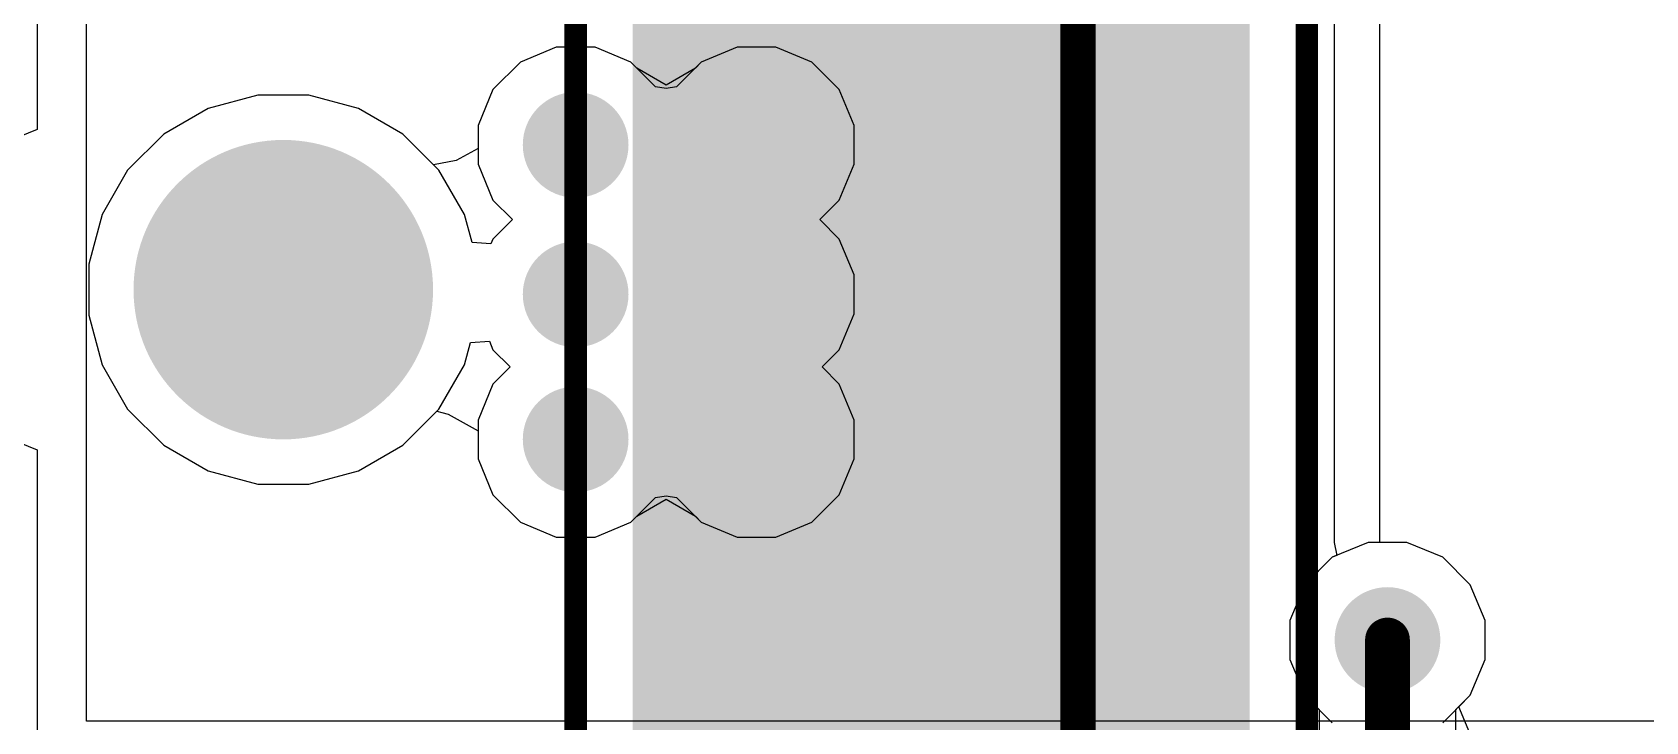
# Model space of a CAD drawing. Header units: inches. Extents: x -0.01 to 2.44, y -0.01 to 2.26.
# Drawn here: x 0.3489 to 0.7094, y 1.5954 to 1.7495 of the extents above; entities that cross this region are included whole.
import ezdxf

# ---------------------------------------------------------------- set-up
doc = ezdxf.new("R2010")
doc.units = ezdxf.units.IN
doc.header["$MEASUREMENT"] = 0
for name, color, linetype in [('Bottom Layer', 5, 'Continuous'), ('Bottom Overlay', 54, 'Continuous'), ('Bottom Paste', 16, 'Continuous'), ('Bottom Solder', 6, 'Continuous'), ('GROUND', 16, 'Continuous'), ('Multi-Layer', 9, 'Continuous'), ('Pad Holes', 156, 'Continuous'), ('POWER', 76, 'Continuous'), ('SIGNAL1', 90, 'Continuous'), ('SIGNAL2', 156, 'Continuous'), ('Top Layer', 1, 'Continuous'), ('Top Overlay', 2, 'Continuous'), ('Top Solder', 216, 'Continuous'), ('Via Holes', 16, 'Continuous')]:
    doc.layers.add(name, color=color, linetype=linetype)

# ---------------------------------------------------------------- blocks, each defined once
blk = doc.blocks.new('25336NA_35')
at = {"layer": 'Bottom Layer'}
h = blk.add_hatch(color=5, dxfattribs=at)
edge = h.paths.add_edge_path()
edge.add_arc((-0.1, 0.04528), 0.03346, 0, 360)
at = {"layer": 'Bottom Solder'}
h = blk.add_hatch(color=6, dxfattribs=at)
edge = h.paths.add_edge_path()
edge.add_arc((-0.1, 0.04528), 0.03346, 0, 360)
at = {"layer": 'GROUND'}
h = blk.add_hatch(color=16, dxfattribs=at)
edge = h.paths.add_edge_path()
edge.add_arc((-0.1, 0.04528), 0.03346, 0, 360)
at = {"layer": 'Multi-Layer'}
h = blk.add_hatch(color=9, dxfattribs=at)
edge = h.paths.add_edge_path()
edge.add_arc((-0.1, 0.04528), 0.03346, 0, 360)
at = {"layer": 'Pad Holes'}
h = blk.add_hatch(color=7, dxfattribs=at)
edge = h.paths.add_edge_path()
edge.add_arc((-0.1, 0.04528), 0.02165, 0, 360)
at = {"layer": 'POWER'}
h = blk.add_hatch(color=76, dxfattribs=at)
edge = h.paths.add_edge_path()
edge.add_arc((-0.1, 0.04528), 0.03346, 0, 360)
at = {"layer": 'SIGNAL1'}
h = blk.add_hatch(color=90, dxfattribs=at)
edge = h.paths.add_edge_path()
edge.add_arc((-0.1, 0.04528), 0.03346, 0, 360)
at = {"layer": 'SIGNAL2'}
h = blk.add_hatch(color=156, dxfattribs=at)
edge = h.paths.add_edge_path()
edge.add_arc((-0.1, 0.04528), 0.03346, 0, 360)
at = {"layer": 'Top Layer'}
h = blk.add_hatch(color=1, dxfattribs=at)
edge = h.paths.add_edge_path()
edge.add_arc((-0.1, 0.04528), 0.03346, 0, 360)
at = {"layer": 'Top Solder'}
h = blk.add_hatch(color=216, dxfattribs=at)
edge = h.paths.add_edge_path()
edge.add_arc((-0.1, 0.04528), 0.03346, 0, 360)
at = {"layer": 'Top Overlay'}
blk.add_lwpolyline([(-0.27756, 0.19291, 0.00787, 0.00787, 0), (-0.27756, -0.10236, 0.00787, 0.00787, 0)], format="xyseb", dxfattribs=at)
blk = doc.blocks.new('P_____DI_5_B_102')
at = {"layer": 'Bottom Layer'}
for points in [[(0.01646, 0.06693), (0.01646, -0.06693), (-0.17646, -0.06693), (-0.17646, 0.06693)], [(0.10756, 0.06378), (0.10756, 0.00866), (0.05244, 0.00866), (0.05244, 0.06378)], [(0.10756, -0.00866), (0.10756, -0.06378), (0.05244, -0.06378), (0.05244, -0.00866)]]:
    blk.add_hatch(color=5, dxfattribs=at).paths.add_polyline_path(points)
at = {"layer": 'Bottom Paste'}
for points in [[(0.01646, 0.06693), (0.01646, -0.06693), (-0.17646, -0.06693), (-0.17646, 0.06693)], [(0.10756, 0.06378), (0.10756, 0.00866), (0.05244, 0.00866), (0.05244, 0.06378)], [(0.10756, -0.00866), (0.10756, -0.06378), (0.05244, -0.06378), (0.05244, -0.00866)]]:
    blk.add_hatch(color=16, dxfattribs=at).paths.add_polyline_path(points)
at = {"layer": 'Bottom Solder'}
for points in [[(0.01846, 0.06893), (0.01846, -0.06893), (-0.17846, -0.06893), (-0.17846, 0.06893)], [(0.10956, 0.06578), (0.10956, 0.00666), (0.05044, 0.00666), (0.05044, 0.06578)], [(0.10956, -0.00666), (0.10956, -0.06578), (0.05044, -0.06578), (0.05044, -0.00666)]]:
    blk.add_hatch(color=6, dxfattribs=at).paths.add_polyline_path(points)
at = {"layer": 'Bottom Overlay'}
for points in [[(0.07087, 0.08168, 0.005, 0.005, 0), (-0.14567, 0.08168, 0.005, 0.005, 0)], [(0.10124, 0.07839, 0.01, 0.01, 0), (0.09124, 0.07839, 0.01, 0.01, 0)], [(0.09624, 0.07339, 0.01, 0.01, 0), (0.09124, 0.07839, 0.01, 0.01, 0)], [(0.09624, 0.07339, 0.01, 0.01, 0), (0.10124, 0.07839, 0.01, 0.01, 0)], [(0.07087, -0.08168, 0.005, 0.005, 0), (-0.14567, -0.08168, 0.005, 0.005, 0)]]:
    blk.add_lwpolyline(points, format="xyseb", dxfattribs=at)
for points in [[(-0.14692, 0.08168, 0.0025, 0.0025, 1), (-0.14442, 0.08168, 0.0025, 0.0025, 1)], [(0.06962, 0.08168, 0.0025, 0.0025, 1), (0.07212, 0.08168, 0.0025, 0.0025, 1)], [(0.08874, 0.07839, 0.005, 0.005, 1), (0.09374, 0.07839, 0.005, 0.005, 1)], [(0.08874, 0.07839, 0.005, 0.005, 1), (0.09374, 0.07839, 0.005, 0.005, 1)], [(0.09874, 0.07839, 0.005, 0.005, 1), (0.10374, 0.07839, 0.005, 0.005, 1)], [(0.09874, 0.07839, 0.005, 0.005, 1), (0.10374, 0.07839, 0.005, 0.005, 1)], [(0.09374, 0.07339, 0.005, 0.005, 1), (0.09874, 0.07339, 0.005, 0.005, 1)], [(0.09374, 0.07339, 0.005, 0.005, 1), (0.09874, 0.07339, 0.005, 0.005, 1)], [(-0.14692, -0.08168, 0.0025, 0.0025, 1), (-0.14442, -0.08168, 0.0025, 0.0025, 1)], [(0.06962, -0.08168, 0.0025, 0.0025, 1), (0.07212, -0.08168, 0.0025, 0.0025, 1)]]:
    blk.add_lwpolyline(points, format="xyseb", close=True, dxfattribs=at)

msp = doc.modelspace()

# ---------------------------------------------------------------- hatches: boundary and pattern name
at = {"layer": 'Bottom Layer'}
h = msp.add_hatch(color=5, dxfattribs=at)
edge = h.paths.add_edge_path()
edge.add_arc((0.47032, 1.72436), 0.01181, 0, 360)
h = msp.add_hatch(color=5, dxfattribs=at)
edge = h.paths.add_edge_path()
edge.add_arc((0.51073, 1.72436), 0.01181, 0, 360)
h = msp.add_hatch(color=5, dxfattribs=at)
edge = h.paths.add_edge_path()
edge.add_arc((0.47032, 1.69095), 0.01181, 0, 360)
h = msp.add_hatch(color=5, dxfattribs=at)
edge = h.paths.add_edge_path()
edge.add_arc((0.51073, 1.69095), 0.01181, 0, 360)
h = msp.add_hatch(color=5, dxfattribs=at)
edge = h.paths.add_edge_path()
edge.add_arc((0.47032, 1.65854), 0.01181, 0, 360)
h = msp.add_hatch(color=5, dxfattribs=at)
edge = h.paths.add_edge_path()
edge.add_arc((0.51073, 1.65854), 0.01181, 0, 360)
h = msp.add_hatch(color=5, dxfattribs=at)
edge = h.paths.add_edge_path()
edge.add_arc((0.6517, 1.6137), 0.01181, 0, 360)
at = {"layer": 'GROUND'}
h = msp.add_hatch(color=16, dxfattribs=at)
edge = h.paths.add_edge_path()
edge.add_arc((0.47032, 1.72436), 0.01181, 0, 360)
h = msp.add_hatch(color=16, dxfattribs=at)
edge = h.paths.add_edge_path()
edge.add_arc((0.51073, 1.72436), 0.01181, 0, 360)
h = msp.add_hatch(color=16, dxfattribs=at)
edge = h.paths.add_edge_path()
edge.add_arc((0.47032, 1.69095), 0.01181, 0, 360)
h = msp.add_hatch(color=16, dxfattribs=at)
edge = h.paths.add_edge_path()
edge.add_arc((0.51073, 1.69095), 0.01181, 0, 360)
h = msp.add_hatch(color=16, dxfattribs=at)
edge = h.paths.add_edge_path()
edge.add_arc((0.47032, 1.65854), 0.01181, 0, 360)
h = msp.add_hatch(color=16, dxfattribs=at)
edge = h.paths.add_edge_path()
edge.add_arc((0.51073, 1.65854), 0.01181, 0, 360)
h = msp.add_hatch(color=16, dxfattribs=at)
edge = h.paths.add_edge_path()
edge.add_arc((0.6517, 1.6137), 0.01181, 0, 360)
at = {"layer": 'POWER'}
h = msp.add_hatch(color=76, dxfattribs=at)
edge = h.paths.add_edge_path()
edge.add_arc((0.47032, 1.72436), 0.01181, 0, 360)
h = msp.add_hatch(color=76, dxfattribs=at)
edge = h.paths.add_edge_path()
edge.add_arc((0.51073, 1.72436), 0.01181, 0, 360)
h = msp.add_hatch(color=76, dxfattribs=at)
edge = h.paths.add_edge_path()
edge.add_arc((0.47032, 1.69095), 0.01181, 0, 360)
h = msp.add_hatch(color=76, dxfattribs=at)
edge = h.paths.add_edge_path()
edge.add_arc((0.51073, 1.69095), 0.01181, 0, 360)
h = msp.add_hatch(color=76, dxfattribs=at)
edge = h.paths.add_edge_path()
edge.add_arc((0.47032, 1.65854), 0.01181, 0, 360)
h = msp.add_hatch(color=76, dxfattribs=at)
edge = h.paths.add_edge_path()
edge.add_arc((0.51073, 1.65854), 0.01181, 0, 360)
h = msp.add_hatch(color=76, dxfattribs=at)
edge = h.paths.add_edge_path()
edge.add_arc((0.6517, 1.6137), 0.01181, 0, 360)
at = {"layer": 'SIGNAL1'}
h = msp.add_hatch(color=90, dxfattribs=at)
edge = h.paths.add_edge_path()
edge.add_arc((0.47032, 1.72436), 0.01181, 0, 360)
h = msp.add_hatch(color=90, dxfattribs=at)
edge = h.paths.add_edge_path()
edge.add_arc((0.51073, 1.72436), 0.01181, 0, 360)
h = msp.add_hatch(color=90, dxfattribs=at)
edge = h.paths.add_edge_path()
edge.add_arc((0.47032, 1.69095), 0.01181, 0, 360)
h = msp.add_hatch(color=90, dxfattribs=at)
edge = h.paths.add_edge_path()
edge.add_arc((0.51073, 1.69095), 0.01181, 0, 360)
h = msp.add_hatch(color=90, dxfattribs=at)
edge = h.paths.add_edge_path()
edge.add_arc((0.47032, 1.65854), 0.01181, 0, 360)
h = msp.add_hatch(color=90, dxfattribs=at)
edge = h.paths.add_edge_path()
edge.add_arc((0.51073, 1.65854), 0.01181, 0, 360)
h = msp.add_hatch(color=90, dxfattribs=at)
edge = h.paths.add_edge_path()
edge.add_arc((0.6517, 1.6137), 0.01181, 0, 360)
at = {"layer": 'SIGNAL2'}
h = msp.add_hatch(color=156, dxfattribs=at)
edge = h.paths.add_edge_path()
edge.add_arc((0.47032, 1.72436), 0.01181, 0, 360)
h = msp.add_hatch(color=156, dxfattribs=at)
edge = h.paths.add_edge_path()
edge.add_arc((0.51073, 1.72436), 0.01181, 0, 360)
h = msp.add_hatch(color=156, dxfattribs=at)
edge = h.paths.add_edge_path()
edge.add_arc((0.47032, 1.69095), 0.01181, 0, 360)
h = msp.add_hatch(color=156, dxfattribs=at)
edge = h.paths.add_edge_path()
edge.add_arc((0.51073, 1.69095), 0.01181, 0, 360)
h = msp.add_hatch(color=156, dxfattribs=at)
edge = h.paths.add_edge_path()
edge.add_arc((0.47032, 1.65854), 0.01181, 0, 360)
h = msp.add_hatch(color=156, dxfattribs=at)
edge = h.paths.add_edge_path()
edge.add_arc((0.51073, 1.65854), 0.01181, 0, 360)
h = msp.add_hatch(color=156, dxfattribs=at)
edge = h.paths.add_edge_path()
edge.add_arc((0.6517, 1.6137), 0.01181, 0, 360)
at = {"layer": 'Top Layer'}
h = msp.add_hatch(color=1, dxfattribs=at)
edge = h.paths.add_edge_path()
edge.add_arc((0.47032, 1.72436), 0.01181, 0, 360)
h = msp.add_hatch(color=1, dxfattribs=at)
edge = h.paths.add_edge_path()
edge.add_arc((0.51073, 1.72436), 0.01181, 0, 360)
h = msp.add_hatch(color=1, dxfattribs=at)
edge = h.paths.add_edge_path()
edge.add_arc((0.47032, 1.69095), 0.01181, 0, 360)
h = msp.add_hatch(color=1, dxfattribs=at)
edge = h.paths.add_edge_path()
edge.add_arc((0.51073, 1.69095), 0.01181, 0, 360)
h = msp.add_hatch(color=1, dxfattribs=at)
edge = h.paths.add_edge_path()
edge.add_arc((0.47032, 1.65854), 0.01181, 0, 360)
h = msp.add_hatch(color=1, dxfattribs=at)
edge = h.paths.add_edge_path()
edge.add_arc((0.51073, 1.65854), 0.01181, 0, 360)
h = msp.add_hatch(color=1, dxfattribs=at)
edge = h.paths.add_edge_path()
edge.add_arc((0.6517, 1.6137), 0.01181, 0, 360)
at = {"layer": 'Via Holes'}
h = msp.add_hatch(color=7, dxfattribs=at)
edge = h.paths.add_edge_path()
edge.add_arc((0.47032, 1.72436), 0.00591, 0, 360)
h = msp.add_hatch(color=7, dxfattribs=at)
edge = h.paths.add_edge_path()
edge.add_arc((0.51073, 1.72436), 0.00591, 0, 360)
h = msp.add_hatch(color=7, dxfattribs=at)
edge = h.paths.add_edge_path()
edge.add_arc((0.47032, 1.69095), 0.00591, 0, 360)
h = msp.add_hatch(color=7, dxfattribs=at)
edge = h.paths.add_edge_path()
edge.add_arc((0.51073, 1.69095), 0.00591, 0, 360)
h = msp.add_hatch(color=7, dxfattribs=at)
edge = h.paths.add_edge_path()
edge.add_arc((0.47032, 1.65854), 0.00591, 0, 360)
h = msp.add_hatch(color=7, dxfattribs=at)
edge = h.paths.add_edge_path()
edge.add_arc((0.51073, 1.65854), 0.00591, 0, 360)
h = msp.add_hatch(color=7, dxfattribs=at)
edge = h.paths.add_edge_path()
edge.add_arc((0.6517, 1.6137), 0.00591, 0, 360)

# ---------------------------------------------------------------- linework, layer by layer
at = {"layer": 'Bottom Layer'}
for p, q in [((0.35, 1.8402), (0.35, 1.72782)), ((0.361, 1.59554), (0.361, 1.78846)), ((0.35, 1.72782), (0.346, 1.72616)), ((0.346, 1.65784), (0.35, 1.65618)), ((0.35, 1.65618), (0.35, 1.58001)), ((0.73772, 1.59554), (0.361, 1.59554))]:
    msp.add_line(p, q, dxfattribs=at)
at = {"layer": 'GROUND'}
for p, q in [((0.46599, 1.74617), (0.45797, 1.74285)), ((0.47466, 1.74617), (0.46599, 1.74617)), ((0.48268, 1.74285), (0.47466, 1.74617)), ((0.5064, 1.74617), (0.49838, 1.74285)), ((0.51507, 1.74617), (0.5064, 1.74617)), ((0.52309, 1.74285), (0.51507, 1.74617)), ((0.45797, 1.74285), (0.45183, 1.73671)), ((0.484, 1.74153), (0.48268, 1.74285)), ((0.49053, 1.73771), (0.484, 1.74153)), ((0.49706, 1.74153), (0.49053, 1.73771)), ((0.49838, 1.74285), (0.49706, 1.74153)), ((0.52923, 1.73671), (0.52309, 1.74285)), ((0.39928, 1.73546), (0.38822, 1.7325)), ((0.41072, 1.73546), (0.39928, 1.73546)), ((0.42178, 1.7325), (0.41072, 1.73546)), ((0.45183, 1.73671), (0.44851, 1.7287)), ((0.53255, 1.7287), (0.52923, 1.73671)), ((0.38822, 1.7325), (0.37831, 1.72678)), ((0.43169, 1.72678), (0.42178, 1.7325)), ((0.37831, 1.72678), (0.37022, 1.71869)), ((0.43856, 1.71991), (0.43169, 1.72678)), ((0.44851, 1.7287), (0.44851, 1.72356)), ((0.53255, 1.72002), (0.53255, 1.7287)), ((0.44851, 1.72356), (0.44366, 1.72085)), ((0.44366, 1.72085), (0.43856, 1.71991)), ((0.52923, 1.712), (0.53255, 1.72002)), ((0.37022, 1.71869), (0.3645, 1.70878)), ((0.3645, 1.70878), (0.36154, 1.69772)), ((0.52487, 1.70765), (0.52923, 1.712)), ((0.52923, 1.7033), (0.52487, 1.70765)), ((0.53255, 1.69528), (0.52923, 1.7033)), ((0.36154, 1.69772), (0.36154, 1.68628)), ((0.53255, 1.68661), (0.53255, 1.69528)), ((0.36154, 1.68628), (0.3645, 1.67522)), ((0.52923, 1.67859), (0.53255, 1.68661)), ((0.52537, 1.67474), (0.52923, 1.67859)), ((0.3645, 1.67522), (0.37022, 1.66531)), ((0.52923, 1.67089), (0.52537, 1.67474)), ((0.53255, 1.66287), (0.52923, 1.67089)), ((0.37022, 1.66531), (0.37831, 1.65722)), ((0.43169, 1.65722), (0.43927, 1.66481)), ((0.43927, 1.66481), (0.4404, 1.66457)), ((0.4404, 1.66457), (0.44185, 1.66416)), ((0.44185, 1.66416), (0.44851, 1.66044)), ((0.53255, 1.6542), (0.53255, 1.66287)), ((0.44851, 1.66044), (0.44851, 1.6542)), ((0.37831, 1.65722), (0.38822, 1.6515)), ((0.42178, 1.6515), (0.43169, 1.65722)), ((0.38822, 1.6515), (0.39928, 1.64854)), ((0.41072, 1.64854), (0.42178, 1.6515)), ((0.44851, 1.6542), (0.45183, 1.64618)), ((0.52923, 1.64618), (0.53255, 1.6542)), ((0.39928, 1.64854), (0.41072, 1.64854)), ((0.45183, 1.64618), (0.45797, 1.64004)), ((0.484, 1.64136), (0.49053, 1.64518)), ((0.49053, 1.64518), (0.49706, 1.64136)), ((0.52309, 1.64004), (0.52923, 1.64618)), ((0.48268, 1.64004), (0.484, 1.64136)), ((0.49706, 1.64136), (0.49838, 1.64004)), ((0.45797, 1.64004), (0.46599, 1.63672)), ((0.46599, 1.63672), (0.47466, 1.63672)), ((0.47466, 1.63672), (0.48268, 1.64004)), ((0.49838, 1.64004), (0.5064, 1.63672)), ((0.5064, 1.63672), (0.51507, 1.63672)), ((0.51507, 1.63672), (0.52309, 1.64004)), ((0.64736, 1.63551), (0.63934, 1.63219)), ((0.65604, 1.63551), (0.64736, 1.63551)), ((0.66405, 1.63219), (0.65604, 1.63551)), ((0.63934, 1.63219), (0.63321, 1.62606)), ((0.67019, 1.62606), (0.66405, 1.63219)), ((0.63321, 1.62606), (0.62989, 1.61804)), ((0.67351, 1.61804), (0.67019, 1.62606)), ((0.62989, 1.61804), (0.62989, 1.60936)), ((0.67351, 1.60936), (0.67351, 1.61804)), ((0.62989, 1.60936), (0.63321, 1.60135)), ((0.67019, 1.60135), (0.67351, 1.60936)), ((0.63321, 1.60135), (0.63934, 1.59521)), ((0.66405, 1.59521), (0.67019, 1.60135))]:
    msp.add_line(p, q, dxfattribs=at)
at = {"layer": 'SIGNAL1'}
for p, q in [((0.46599, 1.74617), (0.45797, 1.74285)), ((0.47466, 1.74617), (0.46599, 1.74617)), ((0.48268, 1.74285), (0.47466, 1.74617)), ((0.5064, 1.74617), (0.49838, 1.74285)), ((0.51507, 1.74617), (0.5064, 1.74617)), ((0.52309, 1.74285), (0.51507, 1.74617)), ((0.45797, 1.74285), (0.45183, 1.73671)), ((0.484, 1.74153), (0.48268, 1.74285)), ((0.49053, 1.73771), (0.484, 1.74153)), ((0.49706, 1.74153), (0.49053, 1.73771)), ((0.49838, 1.74285), (0.49706, 1.74153)), ((0.52923, 1.73671), (0.52309, 1.74285)), ((0.39928, 1.73546), (0.38822, 1.7325)), ((0.41072, 1.73546), (0.39928, 1.73546)), ((0.42178, 1.7325), (0.41072, 1.73546)), ((0.45183, 1.73671), (0.44851, 1.7287)), ((0.53255, 1.7287), (0.52923, 1.73671)), ((0.38822, 1.7325), (0.37831, 1.72678)), ((0.43169, 1.72678), (0.42178, 1.7325)), ((0.37831, 1.72678), (0.37022, 1.71869)), ((0.43856, 1.71991), (0.43169, 1.72678)), ((0.44851, 1.7287), (0.44851, 1.72356)), ((0.53255, 1.72002), (0.53255, 1.7287)), ((0.44851, 1.72356), (0.44366, 1.72085)), ((0.44366, 1.72085), (0.43856, 1.71991)), ((0.52923, 1.712), (0.53255, 1.72002)), ((0.37022, 1.71869), (0.3645, 1.70878)), ((0.3645, 1.70878), (0.36154, 1.69772)), ((0.52487, 1.70765), (0.52923, 1.712)), ((0.52923, 1.7033), (0.52487, 1.70765)), ((0.53255, 1.69528), (0.52923, 1.7033)), ((0.36154, 1.69772), (0.36154, 1.68628)), ((0.53255, 1.68661), (0.53255, 1.69528)), ((0.36154, 1.68628), (0.3645, 1.67522)), ((0.52923, 1.67859), (0.53255, 1.68661)), ((0.52537, 1.67474), (0.52923, 1.67859)), ((0.3645, 1.67522), (0.37022, 1.66531)), ((0.52923, 1.67089), (0.52537, 1.67474)), ((0.53255, 1.66287), (0.52923, 1.67089)), ((0.37022, 1.66531), (0.37831, 1.65722)), ((0.43169, 1.65722), (0.43927, 1.66481)), ((0.43927, 1.66481), (0.4404, 1.66457)), ((0.4404, 1.66457), (0.44185, 1.66416)), ((0.44185, 1.66416), (0.44851, 1.66044)), ((0.53255, 1.6542), (0.53255, 1.66287)), ((0.44851, 1.66044), (0.44851, 1.6542)), ((0.37831, 1.65722), (0.38822, 1.6515)), ((0.42178, 1.6515), (0.43169, 1.65722)), ((0.38822, 1.6515), (0.39928, 1.64854)), ((0.41072, 1.64854), (0.42178, 1.6515)), ((0.44851, 1.6542), (0.45183, 1.64618)), ((0.52923, 1.64618), (0.53255, 1.6542)), ((0.39928, 1.64854), (0.41072, 1.64854)), ((0.45183, 1.64618), (0.45797, 1.64004)), ((0.484, 1.64136), (0.49053, 1.64518)), ((0.49053, 1.64518), (0.49706, 1.64136)), ((0.52309, 1.64004), (0.52923, 1.64618)), ((0.48268, 1.64004), (0.484, 1.64136)), ((0.49706, 1.64136), (0.49838, 1.64004)), ((0.45797, 1.64004), (0.46599, 1.63672)), ((0.46599, 1.63672), (0.47466, 1.63672)), ((0.47466, 1.63672), (0.48268, 1.64004)), ((0.49838, 1.64004), (0.5064, 1.63672)), ((0.5064, 1.63672), (0.51507, 1.63672)), ((0.51507, 1.63672), (0.52309, 1.64004)), ((0.64736, 1.63551), (0.63934, 1.63219)), ((0.65604, 1.63551), (0.64736, 1.63551)), ((0.66405, 1.63219), (0.65604, 1.63551)), ((0.63934, 1.63219), (0.63321, 1.62606)), ((0.67019, 1.62606), (0.66405, 1.63219)), ((0.63321, 1.62606), (0.62989, 1.61804)), ((0.67351, 1.61804), (0.67019, 1.62606)), ((0.62989, 1.61804), (0.62989, 1.60936)), ((0.67351, 1.60936), (0.67351, 1.61804)), ((0.62989, 1.60936), (0.63321, 1.60135)), ((0.67019, 1.60135), (0.67351, 1.60936)), ((0.63321, 1.60135), (0.63575, 1.5988)), ((0.66765, 1.5988), (0.67019, 1.60135)), ((0.63575, 1.5988), (0.63161, 1.5888)), ((0.67179, 1.5888), (0.66765, 1.5988))]:
    msp.add_line(p, q, dxfattribs=at)
at = {"layer": 'SIGNAL2'}
for p, q in [((0.46599, 1.74617), (0.45797, 1.74285)), ((0.47466, 1.74617), (0.46599, 1.74617)), ((0.48268, 1.74285), (0.47466, 1.74617)), ((0.5064, 1.74617), (0.49838, 1.74285)), ((0.51507, 1.74617), (0.5064, 1.74617)), ((0.52309, 1.74285), (0.51507, 1.74617)), ((0.45797, 1.74285), (0.45183, 1.73671)), ((0.484, 1.74153), (0.48268, 1.74285)), ((0.49053, 1.73771), (0.484, 1.74153)), ((0.49706, 1.74153), (0.49053, 1.73771)), ((0.49838, 1.74285), (0.49706, 1.74153)), ((0.52923, 1.73671), (0.52309, 1.74285)), ((0.39928, 1.73546), (0.38822, 1.7325)), ((0.41072, 1.73546), (0.39928, 1.73546)), ((0.42178, 1.7325), (0.41072, 1.73546)), ((0.45183, 1.73671), (0.44851, 1.7287)), ((0.53255, 1.7287), (0.52923, 1.73671)), ((0.38822, 1.7325), (0.37831, 1.72678)), ((0.43169, 1.72678), (0.42178, 1.7325)), ((0.37831, 1.72678), (0.37022, 1.71869)), ((0.43856, 1.71991), (0.43169, 1.72678)), ((0.44851, 1.7287), (0.44851, 1.72356)), ((0.53255, 1.72002), (0.53255, 1.7287)), ((0.44851, 1.72356), (0.44366, 1.72085)), ((0.44366, 1.72085), (0.43856, 1.71991)), ((0.52923, 1.712), (0.53255, 1.72002)), ((0.37022, 1.71869), (0.3645, 1.70878)), ((0.3645, 1.70878), (0.36154, 1.69772)), ((0.52487, 1.70765), (0.52923, 1.712)), ((0.52923, 1.7033), (0.52487, 1.70765)), ((0.53255, 1.69528), (0.52923, 1.7033)), ((0.36154, 1.69772), (0.36154, 1.68628)), ((0.53255, 1.68661), (0.53255, 1.69528)), ((0.36154, 1.68628), (0.3645, 1.67522)), ((0.52923, 1.67859), (0.53255, 1.68661)), ((0.52537, 1.67474), (0.52923, 1.67859)), ((0.3645, 1.67522), (0.37022, 1.66531)), ((0.52923, 1.67089), (0.52537, 1.67474)), ((0.53255, 1.66287), (0.52923, 1.67089)), ((0.37022, 1.66531), (0.37831, 1.65722)), ((0.43169, 1.65722), (0.43927, 1.66481)), ((0.43927, 1.66481), (0.4404, 1.66457)), ((0.4404, 1.66457), (0.44185, 1.66416)), ((0.44185, 1.66416), (0.44851, 1.66044)), ((0.53255, 1.6542), (0.53255, 1.66287)), ((0.44851, 1.66044), (0.44851, 1.6542)), ((0.37831, 1.65722), (0.38822, 1.6515)), ((0.42178, 1.6515), (0.43169, 1.65722)), ((0.38822, 1.6515), (0.39928, 1.64854)), ((0.41072, 1.64854), (0.42178, 1.6515)), ((0.44851, 1.6542), (0.45183, 1.64618)), ((0.52923, 1.64618), (0.53255, 1.6542)), ((0.39928, 1.64854), (0.41072, 1.64854)), ((0.45183, 1.64618), (0.45797, 1.64004)), ((0.484, 1.64136), (0.49053, 1.64518)), ((0.49053, 1.64518), (0.49706, 1.64136)), ((0.52309, 1.64004), (0.52923, 1.64618)), ((0.48268, 1.64004), (0.484, 1.64136)), ((0.49706, 1.64136), (0.49838, 1.64004)), ((0.45797, 1.64004), (0.46599, 1.63672)), ((0.46599, 1.63672), (0.47466, 1.63672)), ((0.47466, 1.63672), (0.48268, 1.64004)), ((0.49838, 1.64004), (0.5064, 1.63672)), ((0.5064, 1.63672), (0.51507, 1.63672)), ((0.51507, 1.63672), (0.52309, 1.64004)), ((0.64736, 1.63551), (0.63934, 1.63219)), ((0.65604, 1.63551), (0.64736, 1.63551)), ((0.66405, 1.63219), (0.65604, 1.63551)), ((0.63934, 1.63219), (0.63321, 1.62606)), ((0.67019, 1.62606), (0.66405, 1.63219)), ((0.63321, 1.62606), (0.62989, 1.61804)), ((0.67351, 1.61804), (0.67019, 1.62606)), ((0.62989, 1.61804), (0.62989, 1.60936)), ((0.67351, 1.60936), (0.67351, 1.61804)), ((0.62989, 1.60936), (0.63321, 1.60135)), ((0.67019, 1.60135), (0.67351, 1.60936)), ((0.63321, 1.60135), (0.63934, 1.59521)), ((0.66405, 1.59521), (0.67019, 1.60135))]:
    msp.add_line(p, q, dxfattribs=at)
at = {"layer": 'Top Layer'}
for p, q in [((0.6398, 1.8402), (0.6398, 1.63551)), ((0.65, 1.63551), (0.65, 1.8402)), ((0.46599, 1.74617), (0.45797, 1.74285)), ((0.47466, 1.74617), (0.46599, 1.74617)), ((0.48268, 1.74285), (0.47466, 1.74617)), ((0.5064, 1.74617), (0.49838, 1.74285)), ((0.51507, 1.74617), (0.5064, 1.74617)), ((0.52309, 1.74285), (0.51507, 1.74617)), ((0.45797, 1.74285), (0.45183, 1.73671)), ((0.48818, 1.73735), (0.48268, 1.74285)), ((0.49838, 1.74285), (0.49288, 1.73735)), ((0.52923, 1.73671), (0.52309, 1.74285)), ((0.39928, 1.73546), (0.38822, 1.7325)), ((0.41072, 1.73546), (0.39928, 1.73546)), ((0.42178, 1.7325), (0.41072, 1.73546)), ((0.45183, 1.73671), (0.44851, 1.7287)), ((0.49053, 1.73698), (0.48818, 1.73735)), ((0.49288, 1.73735), (0.49053, 1.73698)), ((0.53255, 1.7287), (0.52923, 1.73671)), ((0.38822, 1.7325), (0.37831, 1.72678)), ((0.43169, 1.72678), (0.42178, 1.7325)), ((0.37831, 1.72678), (0.37022, 1.71869)), ((0.43978, 1.71869), (0.43169, 1.72678)), ((0.44851, 1.7287), (0.44851, 1.72002)), ((0.53255, 1.72002), (0.53255, 1.7287)), ((0.44851, 1.72002), (0.45183, 1.712)), ((0.52923, 1.712), (0.53255, 1.72002)), ((0.37022, 1.71869), (0.3645, 1.70878)), ((0.4455, 1.70878), (0.43978, 1.71869)), ((0.3645, 1.70878), (0.36154, 1.69772)), ((0.44718, 1.70252), (0.4455, 1.70878)), ((0.45183, 1.712), (0.45618, 1.70765)), ((0.52487, 1.70765), (0.52923, 1.712)), ((0.45618, 1.70765), (0.45183, 1.7033)), ((0.52923, 1.7033), (0.52487, 1.70765)), ((0.45139, 1.70224), (0.44718, 1.70252)), ((0.45183, 1.7033), (0.45139, 1.70224)), ((0.53255, 1.69528), (0.52923, 1.7033)), ((0.36154, 1.69772), (0.36154, 1.68628)), ((0.53255, 1.68661), (0.53255, 1.69528)), ((0.36154, 1.68628), (0.3645, 1.67522)), ((0.52923, 1.67859), (0.53255, 1.68661)), ((0.4455, 1.67522), (0.44684, 1.6802)), ((0.44684, 1.6802), (0.45105, 1.68048)), ((0.45105, 1.68048), (0.45183, 1.67859)), ((0.45183, 1.67859), (0.45568, 1.67474)), ((0.52537, 1.67474), (0.52923, 1.67859)), ((0.3645, 1.67522), (0.37022, 1.66531)), ((0.43978, 1.66531), (0.4455, 1.67522)), ((0.45568, 1.67474), (0.45183, 1.67089)), ((0.52923, 1.67089), (0.52537, 1.67474)), ((0.45183, 1.67089), (0.44851, 1.66287)), ((0.53255, 1.66287), (0.52923, 1.67089)), ((0.37022, 1.66531), (0.37831, 1.65722)), ((0.43169, 1.65722), (0.43978, 1.66531)), ((0.44851, 1.66287), (0.44851, 1.6542)), ((0.53255, 1.6542), (0.53255, 1.66287)), ((0.37831, 1.65722), (0.38822, 1.6515)), ((0.42178, 1.6515), (0.43169, 1.65722)), ((0.38822, 1.6515), (0.39928, 1.64854)), ((0.41072, 1.64854), (0.42178, 1.6515)), ((0.44851, 1.6542), (0.45183, 1.64618)), ((0.52923, 1.64618), (0.53255, 1.6542)), ((0.39928, 1.64854), (0.41072, 1.64854)), ((0.45183, 1.64618), (0.45797, 1.64004)), ((0.48268, 1.64004), (0.48818, 1.64554)), ((0.48818, 1.64554), (0.49053, 1.64591)), ((0.49053, 1.64591), (0.49288, 1.64554)), ((0.49288, 1.64554), (0.49838, 1.64004)), ((0.52309, 1.64004), (0.52923, 1.64618)), ((0.45797, 1.64004), (0.46599, 1.63672)), ((0.46599, 1.63672), (0.47466, 1.63672)), ((0.47466, 1.63672), (0.48268, 1.64004)), ((0.49838, 1.64004), (0.5064, 1.63672)), ((0.5064, 1.63672), (0.51507, 1.63672)), ((0.51507, 1.63672), (0.52309, 1.64004)), ((0.6398, 1.63551), (0.64038, 1.63262)), ((0.65604, 1.63551), (0.65, 1.63551)), ((0.66405, 1.63219), (0.65604, 1.63551)), ((0.63934, 1.63219), (0.63321, 1.62606)), ((0.64038, 1.63262), (0.63934, 1.63219)), ((0.67019, 1.62606), (0.66405, 1.63219)), ((0.63321, 1.62606), (0.62989, 1.61804)), ((0.67351, 1.61804), (0.67019, 1.62606)), ((0.62989, 1.61804), (0.62989, 1.60936)), ((0.67351, 1.60936), (0.67351, 1.61804)), ((0.62989, 1.60936), (0.63321, 1.60135)), ((0.67019, 1.60135), (0.67351, 1.60936)), ((0.63321, 1.60135), (0.63641, 1.59815)), ((0.66699, 1.59815), (0.67019, 1.60135)), ((0.63641, 1.59815), (0.63641, 1.57161)), ((0.66699, 1.57161), (0.66699, 1.59815))]:
    msp.add_line(p, q, dxfattribs=at)
msp.add_lwpolyline([(0.6517, 1.57161, 0.01, 0.01, 0), (0.6517, 1.6137, 0.01, 0.01, 0)], format="xyseb", dxfattribs=at)
msp.add_lwpolyline([(0.6492, 1.6137, 0.005, 0.005, 1), (0.6542, 1.6137, 0.005, 0.005, 1)], format="xyseb", close=True, dxfattribs=at)

# ---------------------------------------------------------------- block references
for name, p, rotation in [('25336NA_35', (0.305, 1.73728), 180), ('P_____DI_5_B_102', (0.552, 1.612), 270)]:
    msp.add_blockref(name, p, dxfattribs=dict(rotation=rotation))

doc.saveas('drawing.dxf')
